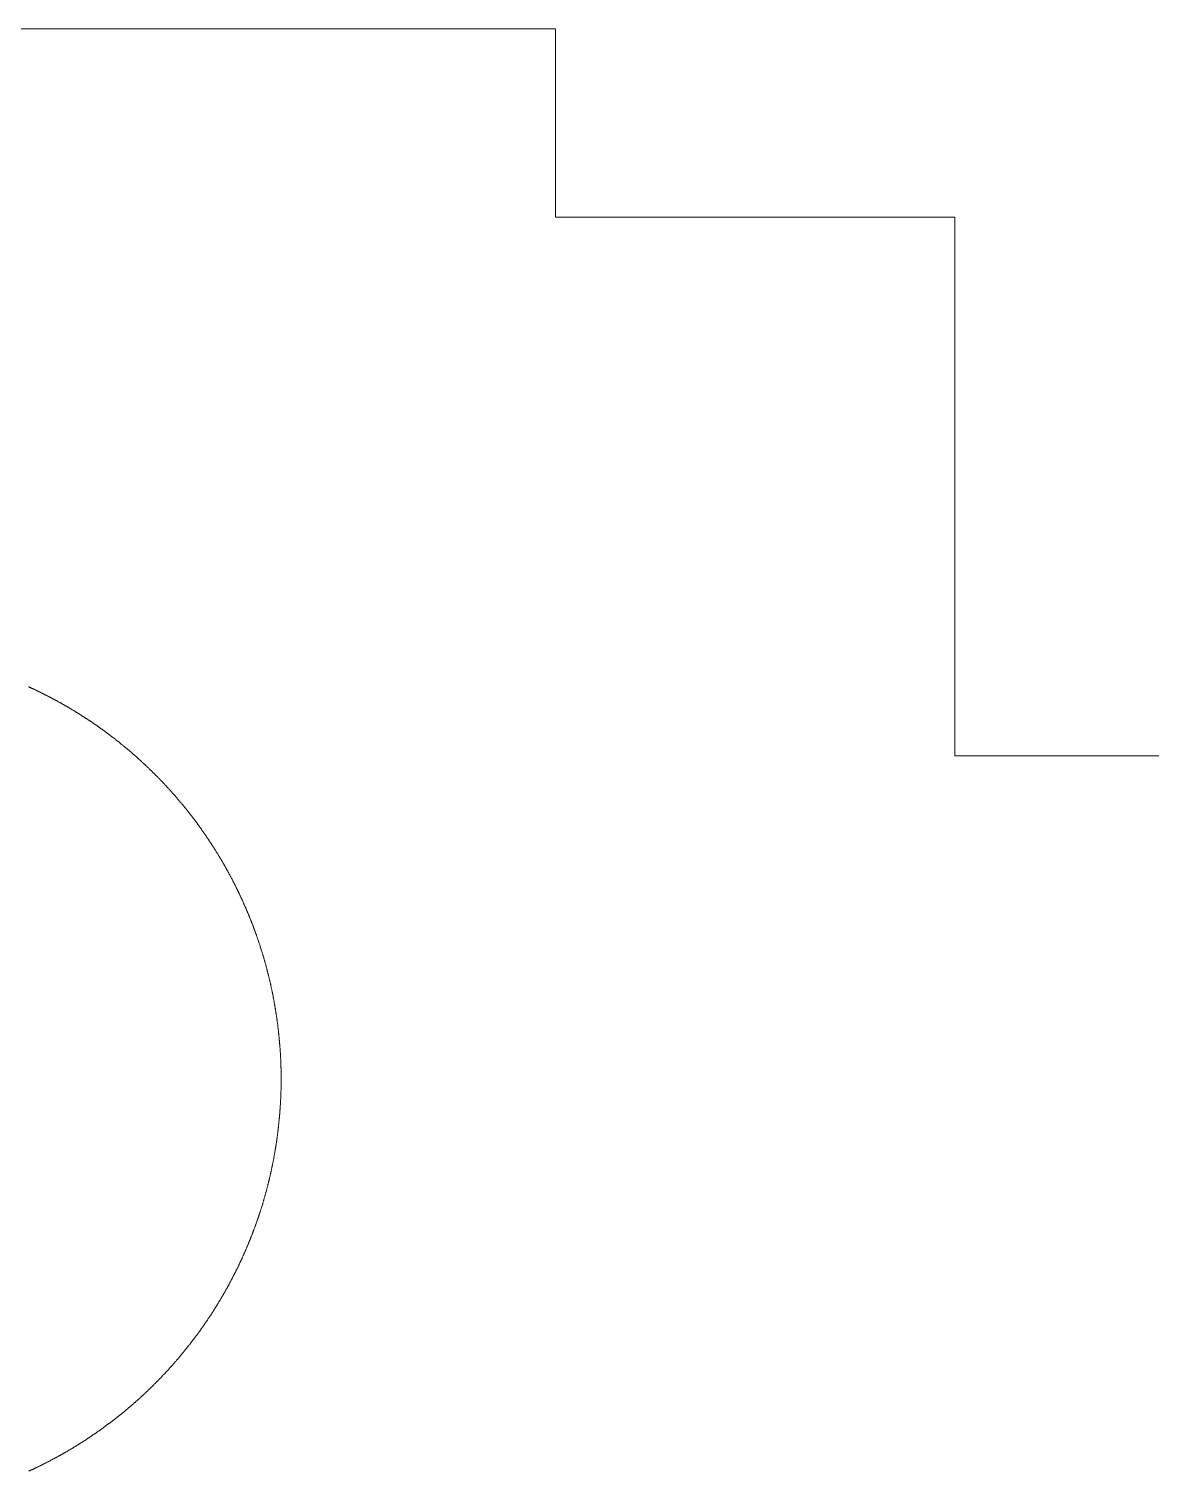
# Model space of a CAD drawing. Header units: millimetres. Extents: x -1000 to 1437, y -200 to 1019.
# Drawn here: x 798.7 to 902.9, y 670.1 to 804 of the extents above; entities that cross this region are included whole.
import ezdxf

# ---------------------------------------------------------------- set-up
doc = ezdxf.new("R2010")
doc.units = ezdxf.units.MM
doc.layers.get('0').update_dxf_attribs({"linetype": 'CONTINUOUS', "lineweight": 5, "true_color": 0xffffff})

# ---------------------------------------------------------------- blocks, each defined once
blk = doc.blocks.new('PAD004_CS')
at = {"color": 0}
for p, q in [((-682.5, -9.8), (-682.5, 9.8)), ((-732.5, -9.8), (-732.5, -46.88)), ((-732.5, -9.8), (-682.5, -9.8)), ((-750, -46.88), (-750, -116.88)), ((-732.5, -46.88), (-750, -46.88))]:
    blk.add_line(p, q, dxfattribs=at)
blk.add_lwpolyline([(-688.92, -95.81), (-688.9, -95.76), (-688.88, -95.72), (-688.86, -95.67), (-688.84, -95.63), (-688.81, -95.58), (-688.79, -95.54), (-688.77, -95.49), (-688.75, -95.45), (-688.73, -95.4), (-688.71, -95.35), (-688.69, -95.31), (-688.67, -95.26), (-688.65, -95.22), (-688.62, -95.17), (-688.6, -95.13), (-688.58, -95.08), (-688.56, -95.04), (-688.54, -94.99), (-688.52, -94.95), (-688.49, -94.9), (-688.47, -94.86), (-688.45, -94.81), (-688.43, -94.77), (-688.41, -94.72), (-688.38, -94.68), (-688.36, -94.63), (-688.34, -94.59), (-688.32, -94.54), (-688.3, -94.5), (-688.27, -94.45), (-688.25, -94.41), (-688.23, -94.37), (-688.21, -94.32), (-688.18, -94.28), (-688.16, -94.23), (-688.14, -94.19), (-688.12, -94.14), (-688.09, -94.1), (-688.07, -94.05), (-688.05, -94.01), (-688.02, -93.96), (-688, -93.92), (-687.98, -93.88), (-687.95, -93.83), (-687.93, -93.79), (-687.91, -93.74), (-687.88, -93.7), (-687.86, -93.65), (-687.84, -93.61), (-687.81, -93.57), (-687.79, -93.52), (-687.77, -93.48), (-687.74, -93.43), (-687.72, -93.39), (-687.7, -93.35), (-687.67, -93.3), (-687.65, -93.26), (-687.63, -93.21), (-687.6, -93.17), (-687.58, -93.13), (-687.55, -93.08), (-687.53, -93.04), (-687.5, -92.99), (-687.48, -92.95), (-687.46, -92.91), (-687.43, -92.86), (-687.41, -92.82), (-687.38, -92.78), (-687.36, -92.73), (-687.33, -92.69), (-687.31, -92.65), (-687.28, -92.6), (-687.26, -92.56), (-687.24, -92.52), (-687.21, -92.47), (-687.19, -92.43), (-687.16, -92.39), (-687.14, -92.34), (-687.11, -92.3), (-687.09, -92.26), (-687.06, -92.21), (-687.04, -92.17), (-687.01, -92.13), (-686.98, -92.08), (-686.96, -92.04), (-686.93, -92), (-686.91, -91.95), (-686.88, -91.91), (-686.86, -91.87), (-686.83, -91.82), (-686.81, -91.78), (-686.78, -91.74), (-686.75, -91.7), (-686.73, -91.65), (-686.7, -91.61), (-686.68, -91.57), (-686.65, -91.52), (-686.62, -91.48), (-686.6, -91.44), (-686.57, -91.4), (-686.55, -91.35), (-686.52, -91.31), (-686.49, -91.27), (-686.47, -91.23), (-686.44, -91.18), (-686.41, -91.14), (-686.39, -91.1), (-686.36, -91.06), (-686.33, -91.01), (-686.31, -90.97), (-686.28, -90.93), (-686.25, -90.89), (-686.23, -90.85), (-686.2, -90.8), (-686.17, -90.76), (-686.15, -90.72), (-686.12, -90.68), (-686.09, -90.64), (-686.07, -90.59), (-686.04, -90.55), (-686.01, -90.51), (-685.98, -90.47), (-685.96, -90.43), (-685.93, -90.38), (-685.9, -90.34), (-685.87, -90.3), (-685.85, -90.26), (-685.82, -90.22), (-685.79, -90.18), (-685.76, -90.13), (-685.74, -90.09), (-685.71, -90.05), (-685.68, -90.01), (-685.65, -89.97), (-685.62, -89.93), (-685.6, -89.89), (-685.57, -89.84), (-685.54, -89.8), (-685.51, -89.76), (-685.48, -89.72), (-685.45, -89.68), (-685.43, -89.64), (-685.4, -89.6), (-685.37, -89.56), (-685.34, -89.51), (-685.31, -89.47), (-685.28, -89.43), (-685.25, -89.39), (-685.23, -89.35), (-685.2, -89.31), (-685.17, -89.27), (-685.14, -89.23), (-685.11, -89.19), (-685.08, -89.15), (-685.05, -89.11), (-685.02, -89.07), (-684.99, -89.02), (-684.97, -88.98), (-684.94, -88.94), (-684.91, -88.9), (-684.88, -88.86), (-684.85, -88.82), (-684.82, -88.78), (-684.79, -88.74), (-684.76, -88.7), (-684.73, -88.66), (-684.7, -88.62), (-684.67, -88.58), (-684.64, -88.54), (-684.61, -88.5), (-684.58, -88.46), (-684.55, -88.42), (-684.52, -88.38), (-684.49, -88.34), (-684.46, -88.3), (-684.43, -88.26), (-684.4, -88.22), (-684.37, -88.18), (-684.34, -88.14), (-684.31, -88.1), (-684.28, -88.06), (-684.25, -88.02), (-684.22, -87.98), (-684.19, -87.94), (-684.16, -87.9), (-684.13, -87.86), (-684.1, -87.82), (-684.07, -87.78), (-684.04, -87.74), (-684, -87.7), (-683.97, -87.66), (-683.94, -87.63), (-683.91, -87.59), (-683.88, -87.55), (-683.85, -87.51), (-683.82, -87.47), (-683.79, -87.43), (-683.76, -87.39), (-683.73, -87.35), (-683.69, -87.31), (-683.66, -87.27), (-683.63, -87.23), (-683.6, -87.2), (-683.57, -87.16), (-683.54, -87.12), (-683.51, -87.08), (-683.47, -87.04), (-683.44, -87), (-683.41, -86.96), (-683.38, -86.92), (-683.35, -86.89), (-683.32, -86.85), (-683.28, -86.81), (-683.25, -86.77), (-683.22, -86.73), (-683.19, -86.69), (-683.16, -86.66), (-683.12, -86.62), (-683.09, -86.58), (-683.06, -86.54), (-683.03, -86.5), (-682.99, -86.46), (-682.96, -86.43), (-682.93, -86.39), (-682.9, -86.35), (-682.86, -86.31), (-682.83, -86.27), (-682.8, -86.24), (-682.77, -86.2), (-682.73, -86.16), (-682.7, -86.12), (-682.67, -86.09), (-682.64, -86.05), (-682.6, -86.01), (-682.57, -85.97), (-682.54, -85.93), (-682.5, -85.9), (-682.47, -85.86), (-682.44, -85.82), (-682.4, -85.78), (-682.37, -85.75), (-682.34, -85.71), (-682.3, -85.67), (-682.27, -85.64), (-682.24, -85.6), (-682.2, -85.56), (-682.17, -85.52), (-682.14, -85.49), (-682.1, -85.45), (-682.07, -85.41), (-682.04, -85.38), (-682, -85.34), (-681.97, -85.3), (-681.93, -85.27), (-681.9, -85.23), (-681.87, -85.19), (-681.83, -85.16), (-681.8, -85.12), (-681.76, -85.08), (-681.73, -85.05), (-681.7, -85.01), (-681.66, -84.97), (-681.63, -84.94), (-681.59, -84.9), (-681.56, -84.86), (-681.52, -84.83), (-681.49, -84.79), (-681.46, -84.75), (-681.42, -84.72), (-681.39, -84.68), (-681.35, -84.65), (-681.32, -84.61), (-681.28, -84.57), (-681.25, -84.54), (-681.21, -84.5), (-681.18, -84.47), (-681.14, -84.43), (-681.11, -84.39), (-681.07, -84.36), (-681.04, -84.32), (-681, -84.29), (-680.97, -84.25), (-680.93, -84.22), (-680.9, -84.18), (-680.86, -84.15), (-680.83, -84.11), (-680.79, -84.07), (-680.76, -84.04), (-680.72, -84), (-680.69, -83.97), (-680.65, -83.93), (-680.62, -83.9), (-680.58, -83.86), (-680.54, -83.83), (-680.51, -83.79), (-680.47, -83.76), (-680.44, -83.72), (-680.4, -83.69), (-680.37, -83.65), (-680.33, -83.62), (-680.29, -83.58), (-680.26, -83.55), (-680.22, -83.51), (-680.19, -83.48), (-680.15, -83.45), (-680.11, -83.41), (-680.08, -83.38), (-680.04, -83.34), (-680, -83.31), (-679.97, -83.27), (-679.93, -83.24), (-679.9, -83.2), (-679.86, -83.17), (-679.82, -83.14), (-679.79, -83.1), (-679.75, -83.07), (-679.71, -83.03), (-679.68, -83), (-679.64, -82.97), (-679.6, -82.93), (-679.57, -82.9), (-679.53, -82.86), (-679.49, -82.83), (-679.45, -82.8), (-679.42, -82.76), (-679.38, -82.73), (-679.34, -82.7), (-679.31, -82.66), (-679.27, -82.63), (-679.23, -82.6), (-679.2, -82.56), (-679.16, -82.53), (-679.12, -82.5), (-679.08, -82.46), (-679.05, -82.43), (-679.01, -82.4), (-678.97, -82.36), (-678.93, -82.33), (-678.9, -82.3), (-678.86, -82.26), (-678.82, -82.23), (-678.78, -82.2), (-678.75, -82.17), (-678.71, -82.13), (-678.67, -82.1), (-678.63, -82.07), (-678.59, -82.03), (-678.56, -82), (-678.52, -81.97), (-678.48, -81.94), (-678.44, -81.9), (-678.4, -81.87), (-678.37, -81.84), (-678.33, -81.81), (-678.29, -81.77), (-678.25, -81.74), (-678.21, -81.71), (-678.17, -81.68), (-678.14, -81.65), (-678.1, -81.61), (-678.06, -81.58), (-678.02, -81.55), (-677.98, -81.52), (-677.94, -81.49), (-677.91, -81.45), (-677.87, -81.42), (-677.83, -81.39), (-677.79, -81.36), (-677.75, -81.33), (-677.71, -81.3), (-677.67, -81.27), (-677.63, -81.23), (-677.6, -81.2), (-677.56, -81.17), (-677.52, -81.14), (-677.48, -81.11), (-677.44, -81.08), (-677.4, -81.05), (-677.36, -81.01), (-677.32, -80.98), (-677.28, -80.95), (-677.24, -80.92), (-677.2, -80.89), (-677.16, -80.86), (-677.13, -80.83), (-677.09, -80.8), (-677.05, -80.77), (-677.01, -80.74), (-676.97, -80.71), (-676.93, -80.68), (-676.89, -80.65), (-676.85, -80.62), (-676.81, -80.58), (-676.77, -80.55), (-676.73, -80.52), (-676.69, -80.49), (-676.65, -80.46), (-676.61, -80.43), (-676.57, -80.4), (-676.53, -80.37), (-676.49, -80.34), (-676.45, -80.31), (-676.41, -80.28), (-676.37, -80.25), (-676.33, -80.22), (-676.29, -80.19), (-676.25, -80.16), (-676.21, -80.13), (-676.17, -80.1), (-676.13, -80.08), (-676.09, -80.05), (-676.05, -80.02), (-676.01, -79.99), (-675.97, -79.96), (-675.93, -79.93), (-675.89, -79.9), (-675.84, -79.87), (-675.8, -79.84), (-675.76, -79.81), (-675.72, -79.78), (-675.68, -79.75), (-675.64, -79.72), (-675.6, -79.7), (-675.56, -79.67), (-675.52, -79.64), (-675.48, -79.61), (-675.44, -79.58), (-675.4, -79.55), (-675.36, -79.52), (-675.31, -79.49), (-675.27, -79.47), (-675.23, -79.44), (-675.19, -79.41), (-675.15, -79.38), (-675.11, -79.35), (-675.07, -79.32), (-675.03, -79.3), (-674.98, -79.27), (-674.94, -79.24), (-674.9, -79.21), (-674.86, -79.18), (-674.82, -79.16), (-674.78, -79.13), (-674.74, -79.1), (-674.69, -79.07), (-674.65, -79.05), (-674.61, -79.02), (-674.57, -78.99), (-674.53, -78.96), (-674.49, -78.93), (-674.44, -78.91), (-674.4, -78.88), (-674.36, -78.85), (-674.32, -78.83), (-674.28, -78.8), (-674.23, -78.77), (-674.19, -78.74), (-674.15, -78.72), (-674.11, -78.69), (-674.07, -78.66), (-674.02, -78.64), (-673.98, -78.61), (-673.94, -78.58), (-673.9, -78.56), (-673.86, -78.53), (-673.81, -78.5), (-673.77, -78.48), (-673.73, -78.45), (-673.69, -78.42), (-673.64, -78.4), (-673.6, -78.37), (-673.56, -78.34), (-673.52, -78.32), (-673.47, -78.29), (-673.43, -78.26), (-673.39, -78.24), (-673.35, -78.21), (-673.3, -78.19), (-673.26, -78.16), (-673.22, -78.13), (-673.17, -78.11), (-673.13, -78.08), (-673.09, -78.06), (-673.05, -78.03), (-673, -78.01), (-672.96, -77.98), (-672.92, -77.95), (-672.87, -77.93), (-672.83, -77.9), (-672.79, -77.88), (-672.74, -77.85), (-672.7, -77.83), (-672.66, -77.8), (-672.62, -77.78), (-672.57, -77.75), (-672.53, -77.73), (-672.49, -77.7), (-672.44, -77.68), (-672.4, -77.65), (-672.36, -77.63), (-672.31, -77.6), (-672.27, -77.58), (-672.23, -77.55), (-672.18, -77.53), (-672.14, -77.5), (-672.09, -77.48), (-672.05, -77.45), (-672.01, -77.43), (-671.96, -77.41), (-671.92, -77.38), (-671.88, -77.36), (-671.83, -77.33), (-671.79, -77.31), (-671.74, -77.28), (-671.7, -77.26), (-671.66, -77.24), (-671.61, -77.21), (-671.57, -77.19), (-671.53, -77.17), (-671.48, -77.14), (-671.44, -77.12), (-671.39, -77.09), (-671.35, -77.07), (-671.31, -77.05), (-671.26, -77.02), (-671.22, -77), (-671.17, -76.98), (-671.13, -76.95), (-671.08, -76.93), (-671.04, -76.91), (-671, -76.88), (-670.95, -76.86), (-670.91, -76.84), (-670.86, -76.81), (-670.82, -76.79), (-670.77, -76.77), (-670.73, -76.75), (-670.68, -76.72), (-670.64, -76.7), (-670.6, -76.68), (-670.55, -76.66), (-670.51, -76.63), (-670.46, -76.61), (-670.42, -76.59), (-670.37, -76.57), (-670.33, -76.54), (-670.28, -76.52), (-670.24, -76.5), (-670.19, -76.48), (-670.15, -76.45), (-670.1, -76.43), (-670.06, -76.41), (-670.01, -76.39), (-669.97, -76.37), (-669.92, -76.34), (-669.88, -76.32), (-669.83, -76.3), (-669.79, -76.28), (-669.74, -76.26), (-669.7, -76.24), (-669.65, -76.22), (-669.61, -76.19), (-669.56, -76.17), (-669.52, -76.15), (-669.47, -76.13), (-669.43, -76.11), (-669.38, -76.09), (-669.34, -76.07), (-669.29, -76.05), (-669.25, -76.02), (-669.2, -76), (-669.15, -75.98), (-669.11, -75.96), (-669.06, -75.94), (-669.02, -75.92), (-668.97, -75.9), (-668.93, -75.88), (-668.88, -75.86), (-668.84, -75.84), (-668.79, -75.82), (-668.74, -75.8), (-668.7, -75.78), (-668.65, -75.76), (-668.61, -75.74), (-668.56, -75.72), (-668.52, -75.7), (-668.47, -75.68), (-668.42, -75.66), (-668.38, -75.64), (-668.33, -75.62), (-668.29, -75.6), (-668.24, -75.58), (-668.19, -75.56), (-668.15, -75.54), (-668.1, -75.52), (-668.06, -75.5), (-668.01, -75.48), (-667.96, -75.46), (-667.92, -75.44), (-667.87, -75.42), (-667.83, -75.4), (-667.78, -75.38), (-667.73, -75.36), (-667.69, -75.35), (-667.64, -75.33), (-667.59, -75.31), (-667.55, -75.29), (-667.5, -75.27), (-667.46, -75.25), (-667.41, -75.23), (-667.36, -75.21), (-667.32, -75.2), (-667.27, -75.18), (-667.22, -75.16), (-667.18, -75.14), (-667.13, -75.12), (-667.08, -75.1), (-667.04, -75.09), (-666.99, -75.07), (-666.94, -75.05), (-666.9, -75.03), (-666.85, -75.01), (-666.8, -75), (-666.76, -74.98), (-666.71, -74.96), (-666.66, -74.94), (-666.62, -74.92), (-666.57, -74.91), (-666.52, -74.89), (-666.48, -74.87), (-666.43, -74.85), (-666.38, -74.84), (-666.34, -74.82), (-666.29, -74.8), (-666.24, -74.79), (-666.19, -74.77), (-666.15, -74.75), (-666.1, -74.73), (-666.05, -74.72), (-666.01, -74.7), (-665.96, -74.68), (-665.91, -74.67), (-665.87, -74.65), (-665.82, -74.63), (-665.77, -74.62), (-665.72, -74.6), (-665.68, -74.58), (-665.63, -74.57), (-665.58, -74.55), (-665.53, -74.53), (-665.49, -74.52), (-665.44, -74.5), (-665.39, -74.49), (-665.35, -74.47), (-665.3, -74.45), (-665.25, -74.44), (-665.2, -74.42), (-665.16, -74.41), (-665.11, -74.39), (-665.06, -74.37), (-665.01, -74.36), (-664.97, -74.34), (-664.92, -74.33), (-664.87, -74.31), (-664.82, -74.3), (-664.78, -74.28), (-664.73, -74.27), (-664.68, -74.25), (-664.63, -74.24), (-664.59, -74.22), (-664.54, -74.21), (-664.49, -74.19), (-664.44, -74.18), (-664.39, -74.16), (-664.35, -74.15), (-664.3, -74.13), (-664.25, -74.12), (-664.2, -74.1), (-664.16, -74.09), (-664.11, -74.07), (-664.06, -74.06), (-664.01, -74.04), (-663.96, -74.03), (-663.92, -74.01), (-663.87, -74), (-663.82, -73.99), (-663.77, -73.97), (-663.72, -73.96), (-663.68, -73.94), (-663.63, -73.93), (-663.58, -73.92), (-663.53, -73.9), (-663.48, -73.89), (-663.44, -73.87), (-663.39, -73.86), (-663.34, -73.85), (-663.29, -73.83), (-663.24, -73.82), (-663.2, -73.81), (-663.15, -73.79), (-663.1, -73.78), (-663.05, -73.77), (-663, -73.75), (-662.95, -73.74), (-662.91, -73.73), (-662.86, -73.72), (-662.81, -73.7), (-662.76, -73.69), (-662.71, -73.68), (-662.66, -73.66), (-662.62, -73.65), (-662.57, -73.64), (-662.52, -73.63), (-662.47, -73.61), (-662.42, -73.6), (-662.37, -73.59), (-662.33, -73.58), (-662.28, -73.56), (-662.23, -73.55), (-662.18, -73.54), (-662.13, -73.53), (-662.08, -73.52), (-662.03, -73.5), (-661.99, -73.49), (-661.94, -73.48), (-661.89, -73.47), (-661.84, -73.46), (-661.79, -73.45), (-661.74, -73.43), (-661.69, -73.42), (-661.65, -73.41), (-661.6, -73.4), (-661.55, -73.39), (-661.5, -73.38), (-661.45, -73.37), (-661.4, -73.35), (-661.35, -73.34), (-661.3, -73.33), (-661.26, -73.32), (-661.21, -73.31), (-661.16, -73.3), (-661.11, -73.29), (-661.06, -73.28), (-661.01, -73.27), (-660.96, -73.26), (-660.91, -73.25), (-660.87, -73.24), (-660.82, -73.22), (-660.77, -73.21), (-660.72, -73.2), (-660.67, -73.19), (-660.62, -73.18), (-660.57, -73.17), (-660.52, -73.16), (-660.47, -73.15), (-660.42, -73.14), (-660.38, -73.13), (-660.33, -73.12), (-660.28, -73.11), (-660.23, -73.1), (-660.18, -73.09), (-660.13, -73.09), (-660.08, -73.08), (-660.03, -73.07), (-659.98, -73.06), (-659.93, -73.05), (-659.88, -73.04), (-659.84, -73.03), (-659.79, -73.02), (-659.74, -73.01), (-659.69, -73), (-659.64, -72.99), (-659.59, -72.98), (-659.54, -72.98), (-659.49, -72.97), (-659.44, -72.96), (-659.39, -72.95), (-659.34, -72.94), (-659.29, -72.93), (-659.25, -72.92), (-659.2, -72.92), (-659.15, -72.91), (-659.1, -72.9), (-659.05, -72.89), (-659, -72.88), (-658.95, -72.87), (-658.9, -72.87), (-658.85, -72.86), (-658.8, -72.85), (-658.75, -72.84), (-658.7, -72.83), (-658.65, -72.83), (-658.6, -72.82), (-658.55, -72.81), (-658.5, -72.8), (-658.46, -72.8), (-658.41, -72.79), (-658.36, -72.78), (-658.31, -72.77), (-658.26, -72.77), (-658.21, -72.76), (-658.16, -72.75), (-658.11, -72.75), (-658.06, -72.74), (-658.01, -72.73), (-657.96, -72.73), (-657.91, -72.72), (-657.86, -72.71), (-657.81, -72.71), (-657.76, -72.7), (-657.71, -72.69), (-657.66, -72.69), (-657.61, -72.68), (-657.56, -72.67), (-657.51, -72.67), (-657.46, -72.66), (-657.41, -72.65), (-657.37, -72.65), (-657.32, -72.64), (-657.27, -72.64), (-657.22, -72.63), (-657.17, -72.62), (-657.12, -72.62), (-657.07, -72.61), (-657.02, -72.61), (-656.97, -72.6), (-656.92, -72.6), (-656.87, -72.59), (-656.82, -72.58), (-656.77, -72.58), (-656.72, -72.57), (-656.67, -72.57), (-656.62, -72.56), (-656.57, -72.56), (-656.52, -72.55), (-656.47, -72.55), (-656.42, -72.54), (-656.37, -72.54), (-656.32, -72.53), (-656.27, -72.53), (-656.22, -72.52), (-656.17, -72.52), (-656.12, -72.52), (-656.07, -72.51), (-656.02, -72.51), (-655.97, -72.5), (-655.92, -72.5), (-655.87, -72.49), (-655.82, -72.49), (-655.77, -72.49), (-655.72, -72.48), (-655.67, -72.48), (-655.62, -72.47), (-655.57, -72.47), (-655.52, -72.47), (-655.47, -72.46), (-655.42, -72.46), (-655.37, -72.45), (-655.33, -72.45), (-655.28, -72.45), (-655.23, -72.44), (-655.18, -72.44), (-655.13, -72.44), (-655.08, -72.43), (-655.03, -72.43), (-654.98, -72.43), (-654.93, -72.42), (-654.88, -72.42), (-654.83, -72.42), (-654.78, -72.42), (-654.73, -72.41), (-654.68, -72.41), (-654.63, -72.41), (-654.58, -72.4), (-654.53, -72.4), (-654.48, -72.4), (-654.43, -72.4), (-654.38, -72.39), (-654.33, -72.39), (-654.28, -72.39), (-654.23, -72.39), (-654.18, -72.39), (-654.13, -72.38), (-654.08, -72.38), (-654.03, -72.38), (-653.98, -72.38), (-653.93, -72.38), (-653.88, -72.37), (-653.83, -72.37), (-653.78, -72.37), (-653.73, -72.37), (-653.68, -72.37), (-653.63, -72.37), (-653.58, -72.37), (-653.53, -72.36), (-653.48, -72.36), (-653.43, -72.36), (-653.38, -72.36), (-653.33, -72.36), (-653.28, -72.36), (-653.23, -72.36), (-653.18, -72.36), (-653.13, -72.36), (-653.08, -72.35), (-653.03, -72.35), (-652.98, -72.35), (-652.93, -72.35), (-652.88, -72.35), (-652.83, -72.35), (-652.78, -72.35), (-652.73, -72.35), (-652.68, -72.35), (-652.63, -72.35), (-652.58, -72.35), (-652.53, -72.35), (-652.5, -72.35), (-652.45, -72.35), (-652.4, -72.35), (-652.35, -72.35), (-652.3, -72.35), (-652.25, -72.35), (-652.2, -72.35), (-652.15, -72.35), (-652.1, -72.35), (-652.05, -72.35), (-652, -72.35), (-651.95, -72.35), (-651.9, -72.36), (-651.85, -72.36), (-651.8, -72.36), (-651.75, -72.36), (-651.7, -72.36), (-651.65, -72.36), (-651.6, -72.36), (-651.55, -72.36), (-651.5, -72.36), (-651.45, -72.36), (-651.4, -72.37), (-651.35, -72.37), (-651.3, -72.37), (-651.25, -72.37), (-651.2, -72.37), (-651.15, -72.37), (-651.1, -72.38), (-651.05, -72.38), (-651, -72.38), (-650.95, -72.38), (-650.9, -72.38), (-650.85, -72.38), (-650.8, -72.39), (-650.75, -72.39), (-650.7, -72.39), (-650.65, -72.39), (-650.6, -72.4), (-650.55, -72.4), (-650.5, -72.4), (-650.45, -72.4), (-650.4, -72.41), (-650.35, -72.41), (-650.3, -72.41), (-650.25, -72.41), (-650.2, -72.42), (-650.15, -72.42), (-650.1, -72.42), (-650.05, -72.43), (-650, -72.43), (-649.95, -72.43), (-649.9, -72.44), (-649.85, -72.44), (-649.8, -72.44), (-649.75, -72.45), (-649.7, -72.45), (-649.65, -72.45), (-649.6, -72.46), (-649.55, -72.46), (-649.5, -72.46), (-649.45, -72.47), (-649.4, -72.47), (-649.35, -72.47), (-649.3, -72.48), (-649.25, -72.48), (-649.2, -72.49), (-649.15, -72.49), (-649.1, -72.5), (-649.05, -72.5), (-649, -72.5), (-648.95, -72.51), (-648.9, -72.51), (-648.86, -72.52), (-648.81, -72.52), (-648.76, -72.53), (-648.71, -72.53), (-648.66, -72.54), (-648.61, -72.54), (-648.56, -72.55), (-648.51, -72.55), (-648.46, -72.56), (-648.41, -72.56), (-648.36, -72.57), (-648.31, -72.57), (-648.26, -72.58), (-648.21, -72.58), (-648.16, -72.59), (-648.11, -72.59), (-648.06, -72.6), (-648.01, -72.6), (-647.96, -72.61), (-647.91, -72.62), (-647.86, -72.62), (-647.81, -72.63), (-647.76, -72.63), (-647.71, -72.64), (-647.66, -72.64), (-647.61, -72.65), (-647.56, -72.66), (-647.51, -72.66), (-647.46, -72.67), (-647.41, -72.68), (-647.36, -72.68), (-647.31, -72.69), (-647.27, -72.69), (-647.22, -72.7), (-647.17, -72.71), (-647.12, -72.71), (-647.07, -72.72), (-647.02, -72.73), (-646.97, -72.74), (-646.92, -72.74), (-646.87, -72.75), (-646.82, -72.76), (-646.77, -72.76), (-646.72, -72.77), (-646.67, -72.78), (-646.62, -72.79), (-646.57, -72.79), (-646.52, -72.8), (-646.47, -72.81), (-646.42, -72.82), (-646.37, -72.82), (-646.32, -72.83), (-646.28, -72.84), (-646.23, -72.85), (-646.18, -72.85), (-646.13, -72.86), (-646.08, -72.87), (-646.03, -72.88), (-645.98, -72.89), (-645.93, -72.89), (-645.88, -72.9), (-645.83, -72.91), (-645.78, -72.92), (-645.73, -72.93), (-645.68, -72.94), (-645.63, -72.94), (-645.58, -72.95), (-645.54, -72.96), (-645.49, -72.97), (-645.44, -72.98), (-645.39, -72.99), (-645.34, -73), (-645.29, -73.01), (-645.24, -73.02), (-645.19, -73.02), (-645.14, -73.03), (-645.09, -73.04), (-645.04, -73.05), (-644.99, -73.06), (-644.95, -73.07), (-644.9, -73.08), (-644.85, -73.09), (-644.8, -73.1), (-644.75, -73.11), (-644.7, -73.12), (-644.65, -73.13), (-644.6, -73.14), (-644.55, -73.15), (-644.5, -73.16), (-644.46, -73.17), (-644.41, -73.18), (-644.36, -73.19), (-644.31, -73.2), (-644.26, -73.21), (-644.21, -73.22), (-644.16, -73.23), (-644.11, -73.24), (-644.06, -73.25), (-644.01, -73.26), (-643.97, -73.27), (-643.92, -73.28), (-643.87, -73.29), (-643.82, -73.3), (-643.77, -73.31), (-643.72, -73.33), (-643.67, -73.34), (-643.62, -73.35), (-643.58, -73.36), (-643.53, -73.37), (-643.48, -73.38), (-643.43, -73.39), (-643.38, -73.4), (-643.33, -73.42), (-643.28, -73.43), (-643.23, -73.44), (-643.19, -73.45), (-643.14, -73.46), (-643.09, -73.47), (-643.04, -73.49), (-642.99, -73.5), (-642.94, -73.51), (-642.89, -73.52), (-642.85, -73.53), (-642.8, -73.55), (-642.75, -73.56), (-642.7, -73.57), (-642.65, -73.58), (-642.6, -73.59), (-642.56, -73.61), (-642.51, -73.62), (-642.46, -73.63), (-642.41, -73.64), (-642.36, -73.66), (-642.31, -73.67), (-642.27, -73.68), (-642.22, -73.7), (-642.17, -73.71), (-642.12, -73.72), (-642.07, -73.73), (-642.02, -73.75), (-641.98, -73.76), (-641.93, -73.77), (-641.88, -73.79), (-641.83, -73.8), (-641.78, -73.81), (-641.73, -73.83), (-641.69, -73.84), (-641.64, -73.85), (-641.59, -73.87), (-641.54, -73.88), (-641.49, -73.89), (-641.45, -73.91), (-641.4, -73.92), (-641.35, -73.94), (-641.3, -73.95), (-641.25, -73.96), (-641.21, -73.98), (-641.16, -73.99), (-641.11, -74.01), (-641.06, -74.02), (-641.01, -74.04), (-640.97, -74.05), (-640.92, -74.06), (-640.87, -74.08), (-640.82, -74.09), (-640.77, -74.11), (-640.73, -74.12), (-640.68, -74.14), (-640.63, -74.15), (-640.58, -74.17), (-640.54, -74.18), (-640.49, -74.2), (-640.44, -74.21), (-640.39, -74.23), (-640.35, -74.24), (-640.3, -74.26), (-640.25, -74.27), (-640.2, -74.29), (-640.15, -74.3), (-640.11, -74.32), (-640.06, -74.33), (-640.01, -74.35), (-639.96, -74.37), (-639.92, -74.38), (-639.87, -74.4), (-639.82, -74.41), (-639.78, -74.43), (-639.73, -74.44), (-639.68, -74.46), (-639.63, -74.48), (-639.59, -74.49), (-639.54, -74.51), (-639.49, -74.53), (-639.44, -74.54), (-639.4, -74.56), (-639.35, -74.57), (-639.3, -74.59), (-639.25, -74.61), (-639.21, -74.62), (-639.16, -74.64), (-639.11, -74.66), (-639.07, -74.67), (-639.02, -74.69), (-638.97, -74.71), (-638.93, -74.72), (-638.88, -74.74), (-638.83, -74.76), (-638.78, -74.78), (-638.74, -74.79), (-638.69, -74.81), (-638.64, -74.83), (-638.6, -74.84), (-638.55, -74.86), (-638.5, -74.88), (-638.46, -74.9), (-638.41, -74.91), (-638.36, -74.93), (-638.32, -74.95), (-638.27, -74.97), (-638.22, -74.99), (-638.18, -75), (-638.13, -75.02), (-638.08, -75.04), (-638.04, -75.06), (-637.99, -75.08), (-637.94, -75.09), (-637.9, -75.11), (-637.85, -75.13), (-637.8, -75.15), (-637.76, -75.17), (-637.71, -75.19), (-637.66, -75.2), (-637.62, -75.22), (-637.57, -75.24), (-637.52, -75.26), (-637.48, -75.28), (-637.43, -75.3), (-637.39, -75.32), (-637.34, -75.34), (-637.29, -75.35), (-637.25, -75.37), (-637.2, -75.39), (-637.15, -75.41), (-637.11, -75.43), (-637.06, -75.45), (-637.02, -75.47), (-636.97, -75.49), (-636.92, -75.51), (-636.88, -75.53), (-636.83, -75.55), (-636.79, -75.57), (-636.74, -75.59), (-636.69, -75.61), (-636.65, -75.63), (-636.6, -75.65), (-636.56, -75.67), (-636.51, -75.69), (-636.46, -75.71), (-636.42, -75.73), (-636.37, -75.75), (-636.33, -75.77), (-636.28, -75.79), (-636.24, -75.81), (-636.19, -75.83), (-636.14, -75.85), (-636.1, -75.87), (-636.05, -75.89), (-636.01, -75.91), (-635.96, -75.93), (-635.92, -75.95), (-635.87, -75.97), (-635.83, -75.99), (-635.78, -76.01), (-635.73, -76.03), (-635.69, -76.05), (-635.64, -76.08), (-635.6, -76.1), (-635.55, -76.12), (-635.51, -76.14), (-635.46, -76.16), (-635.42, -76.18), (-635.37, -76.2), (-635.33, -76.22), (-635.28, -76.25), (-635.24, -76.27), (-635.19, -76.29), (-635.15, -76.31), (-635.1, -76.33), (-635.06, -76.35), (-635.01, -76.38), (-634.97, -76.4), (-634.92, -76.42), (-634.88, -76.44), (-634.83, -76.46), (-634.79, -76.49), (-634.74, -76.51), (-634.7, -76.53), (-634.65, -76.55), (-634.61, -76.58), (-634.56, -76.6), (-634.52, -76.62), (-634.47, -76.64), (-634.43, -76.67), (-634.38, -76.69), (-634.34, -76.71), (-634.3, -76.73), (-634.25, -76.76), (-634.21, -76.78), (-634.16, -76.8), (-634.12, -76.82), (-634.07, -76.85), (-634.03, -76.87), (-633.98, -76.89), (-633.94, -76.92), (-633.9, -76.94), (-633.85, -76.96), (-633.81, -76.99), (-633.76, -77.01), (-633.72, -77.03), (-633.67, -77.06), (-633.63, -77.08), (-633.59, -77.1), (-633.54, -77.13), (-633.5, -77.15), (-633.45, -77.18), (-633.41, -77.2), (-633.37, -77.22), (-633.32, -77.25), (-633.28, -77.27), (-633.24, -77.3), (-633.19, -77.32), (-633.15, -77.34), (-633.1, -77.37), (-633.06, -77.39), (-633.02, -77.42), (-632.97, -77.44), (-632.93, -77.47), (-632.89, -77.49), (-632.84, -77.51), (-632.8, -77.54), (-632.76, -77.56), (-632.71, -77.59), (-632.67, -77.61), (-632.62, -77.64), (-632.58, -77.66), (-632.54, -77.69), (-632.49, -77.71), (-632.45, -77.74), (-632.41, -77.76), (-632.37, -77.79), (-632.32, -77.81), (-632.28, -77.84), (-632.24, -77.86), (-632.19, -77.89), (-632.15, -77.91), (-632.11, -77.94), (-632.06, -77.97), (-632.02, -77.99), (-631.98, -78.02), (-631.93, -78.04), (-631.89, -78.07), (-631.85, -78.09), (-631.81, -78.12), (-631.76, -78.15), (-631.72, -78.17), (-631.68, -78.2), (-631.64, -78.22), (-631.59, -78.25), (-631.55, -78.28), (-631.51, -78.3), (-631.46, -78.33), (-631.42, -78.35), (-631.38, -78.38), (-631.34, -78.41), (-631.29, -78.43), (-631.25, -78.46), (-631.21, -78.49), (-631.17, -78.51), (-631.13, -78.54), (-631.08, -78.57), (-631.04, -78.59), (-631, -78.62), (-630.96, -78.65), (-630.91, -78.67), (-630.87, -78.7), (-630.83, -78.73), (-630.79, -78.76), (-630.75, -78.78), (-630.7, -78.81), (-630.66, -78.84), (-630.62, -78.86), (-630.58, -78.89), (-630.54, -78.92), (-630.5, -78.95), (-630.45, -78.97), (-630.41, -79), (-630.37, -79.03), (-630.33, -79.06), (-630.29, -79.09), (-630.25, -79.11), (-630.2, -79.14), (-630.16, -79.17), (-630.12, -79.2), (-630.08, -79.22), (-630.04, -79.25), (-630, -79.28), (-629.96, -79.31), (-629.91, -79.34), (-629.87, -79.37), (-629.83, -79.39), (-629.79, -79.42), (-629.75, -79.45), (-629.71, -79.48), (-629.67, -79.51), (-629.63, -79.54), (-629.59, -79.56), (-629.54, -79.59), (-629.5, -79.62), (-629.46, -79.65), (-629.42, -79.68), (-629.38, -79.71), (-629.34, -79.74), (-629.3, -79.77), (-629.26, -79.8), (-629.22, -79.82), (-629.18, -79.85), (-629.14, -79.88), (-629.1, -79.91), (-629.06, -79.94), (-629.02, -79.97), (-628.97, -80), (-628.93, -80.03), (-628.89, -80.06), (-628.85, -80.09), (-628.81, -80.12), (-628.77, -80.15), (-628.73, -80.18), (-628.69, -80.21), (-628.65, -80.24), (-628.61, -80.27), (-628.57, -80.3), (-628.53, -80.33), (-628.49, -80.36), (-628.45, -80.39), (-628.41, -80.42), (-628.37, -80.45), (-628.33, -80.48), (-628.29, -80.51), (-628.25, -80.54), (-628.21, -80.57), (-628.17, -80.6), (-628.13, -80.63), (-628.09, -80.66), (-628.05, -80.69), (-628.01, -80.72), (-627.98, -80.75), (-627.94, -80.78), (-627.9, -80.81), (-627.86, -80.84), (-627.82, -80.87), (-627.78, -80.91), (-627.74, -80.94), (-627.7, -80.97), (-627.66, -81), (-627.62, -81.03), (-627.58, -81.06), (-627.54, -81.09), (-627.5, -81.12), (-627.47, -81.15), (-627.43, -81.19), (-627.39, -81.22), (-627.35, -81.25), (-627.31, -81.28), (-627.27, -81.31), (-627.23, -81.34), (-627.19, -81.37), (-627.15, -81.41), (-627.12, -81.44), (-627.08, -81.47), (-627.04, -81.5), (-627, -81.53), (-626.96, -81.56), (-626.92, -81.6), (-626.88, -81.63), (-626.85, -81.66), (-626.81, -81.69), (-626.77, -81.72), (-626.73, -81.76), (-626.69, -81.79), (-626.65, -81.82), (-626.62, -81.85), (-626.58, -81.89), (-626.54, -81.92), (-626.5, -81.95), (-626.46, -81.98), (-626.43, -82.02), (-626.39, -82.05), (-626.35, -82.08), (-626.31, -82.11), (-626.28, -82.15), (-626.24, -82.18), (-626.2, -82.21), (-626.16, -82.25), (-626.12, -82.28), (-626.09, -82.31), (-626.05, -82.34), (-626.01, -82.38), (-625.97, -82.41), (-625.94, -82.44), (-625.9, -82.48), (-625.86, -82.51), (-625.83, -82.54), (-625.79, -82.58), (-625.75, -82.61), (-625.71, -82.64), (-625.68, -82.68), (-625.64, -82.71), (-625.6, -82.74), (-625.57, -82.78), (-625.53, -82.81), (-625.49, -82.85), (-625.45, -82.88), (-625.42, -82.91), (-625.38, -82.95), (-625.34, -82.98), (-625.31, -83.02), (-625.27, -83.05), (-625.23, -83.08), (-625.2, -83.12), (-625.16, -83.15), (-625.12, -83.19), (-625.09, -83.22), (-625.05, -83.25), (-625.02, -83.29), (-624.98, -83.32), (-624.94, -83.36), (-624.91, -83.39), (-624.87, -83.43), (-624.83, -83.46), (-624.8, -83.5), (-624.76, -83.53), (-624.73, -83.56), (-624.69, -83.6), (-624.65, -83.63), (-624.62, -83.67), (-624.58, -83.7), (-624.55, -83.74), (-624.51, -83.77), (-624.48, -83.81), (-624.44, -83.84), (-624.4, -83.88), (-624.37, -83.91), (-624.33, -83.95), (-624.3, -83.98), (-624.26, -84.02), (-624.23, -84.06), (-624.19, -84.09), (-624.16, -84.13), (-624.12, -84.16), (-624.09, -84.2), (-624.05, -84.23), (-624.02, -84.27), (-623.98, -84.3), (-623.95, -84.34), (-623.91, -84.38), (-623.88, -84.41), (-623.84, -84.45), (-623.81, -84.48), (-623.77, -84.52), (-623.74, -84.55), (-623.7, -84.59), (-623.67, -84.63), (-623.63, -84.66), (-623.6, -84.7), (-623.56, -84.73), (-623.53, -84.77), (-623.49, -84.81), (-623.46, -84.84), (-623.43, -84.88), (-623.39, -84.92), (-623.36, -84.95), (-623.32, -84.99), (-623.29, -85.03), (-623.25, -85.06), (-623.22, -85.1), (-623.19, -85.14), (-623.15, -85.17), (-623.12, -85.21), (-623.08, -85.25), (-623.05, -85.28), (-623.02, -85.32), (-622.98, -85.36), (-622.95, -85.39), (-622.92, -85.43), (-622.88, -85.47), (-622.85, -85.5), (-622.81, -85.54), (-622.78, -85.58), (-622.75, -85.62), (-622.71, -85.65), (-622.68, -85.69), (-622.65, -85.73), (-622.61, -85.76), (-622.58, -85.8), (-622.55, -85.84), (-622.51, -85.88), (-622.48, -85.91), (-622.45, -85.95), (-622.42, -85.99), (-622.38, -86.03), (-622.35, -86.06), (-622.32, -86.1), (-622.28, -86.14), (-622.25, -86.18), (-622.22, -86.22), (-622.19, -86.25), (-622.15, -86.29), (-622.12, -86.33), (-622.09, -86.37), (-622.06, -86.41), (-622.02, -86.44), (-621.99, -86.48), (-621.96, -86.52), (-621.93, -86.56), (-621.89, -86.6), (-621.86, -86.63), (-621.83, -86.67), (-621.8, -86.71), (-621.77, -86.75), (-621.73, -86.79), (-621.7, -86.83), (-621.67, -86.86), (-621.64, -86.9), (-621.61, -86.94), (-621.58, -86.98), (-621.54, -87.02), (-621.51, -87.06), (-621.48, -87.1), (-621.45, -87.14), (-621.42, -87.17), (-621.39, -87.21), (-621.35, -87.25), (-621.32, -87.29), (-621.29, -87.33), (-621.26, -87.37), (-621.23, -87.41), (-621.2, -87.45), (-621.17, -87.49), (-621.14, -87.53), (-621.1, -87.56), (-621.07, -87.6), (-621.04, -87.64), (-621.01, -87.68), (-620.98, -87.72), (-620.95, -87.76), (-620.92, -87.8), (-620.89, -87.84), (-620.86, -87.88), (-620.83, -87.92), (-620.8, -87.96), (-620.77, -88), (-620.74, -88.04), (-620.71, -88.08), (-620.68, -88.12), (-620.65, -88.16), (-620.62, -88.2), (-620.59, -88.24), (-620.56, -88.28), (-620.53, -88.32), (-620.5, -88.36), (-620.47, -88.4), (-620.44, -88.44), (-620.41, -88.48), (-620.38, -88.52), (-620.35, -88.56), (-620.32, -88.6), (-620.29, -88.64), (-620.26, -88.68), (-620.23, -88.72), (-620.2, -88.76), (-620.17, -88.8), (-620.14, -88.84), (-620.11, -88.88), (-620.08, -88.92), (-620.05, -88.96), (-620.02, -89), (-619.99, -89.04), (-619.96, -89.08), (-619.93, -89.12), (-619.91, -89.16), (-619.88, -89.21), (-619.85, -89.25), (-619.82, -89.29), (-619.79, -89.33), (-619.76, -89.37), (-619.73, -89.41), (-619.7, -89.45), (-619.68, -89.49), (-619.65, -89.53), (-619.62, -89.57), (-619.59, -89.62), (-619.56, -89.66), (-619.53, -89.7), (-619.5, -89.74), (-619.48, -89.78), (-619.45, -89.82), (-619.42, -89.86), (-619.39, -89.9), (-619.36, -89.95), (-619.34, -89.99), (-619.31, -90.03), (-619.28, -90.07), (-619.25, -90.11), (-619.22, -90.15), (-619.2, -90.19), (-619.17, -90.24), (-619.14, -90.28), (-619.11, -90.32), (-619.09, -90.36), (-619.06, -90.4), (-619.03, -90.45), (-619, -90.49), (-618.98, -90.53), (-618.95, -90.57), (-618.92, -90.61), (-618.9, -90.65), (-618.87, -90.7), (-618.84, -90.74), (-618.81, -90.78), (-618.79, -90.82), (-618.76, -90.87), (-618.73, -90.91), (-618.71, -90.95), (-618.68, -90.99), (-618.65, -91.03), (-618.63, -91.08), (-618.6, -91.12), (-618.57, -91.16), (-618.55, -91.2), (-618.52, -91.25), (-618.49, -91.29), (-618.47, -91.33), (-618.44, -91.37), (-618.42, -91.42), (-618.39, -91.46), (-618.36, -91.5), (-618.34, -91.54), (-618.31, -91.59), (-618.29, -91.63), (-618.26, -91.67), (-618.23, -91.72), (-618.21, -91.76), (-618.18, -91.8), (-618.16, -91.84), (-618.13, -91.89), (-618.11, -91.93), (-618.08, -91.97), (-618.05, -92.02), (-618.03, -92.06), (-618, -92.1), (-617.98, -92.15), (-617.95, -92.19), (-617.93, -92.23), (-617.9, -92.27), (-617.88, -92.32), (-617.85, -92.36), (-617.83, -92.4), (-617.8, -92.45), (-617.78, -92.49), (-617.75, -92.53), (-617.73, -92.58), (-617.7, -92.62), (-617.68, -92.67), (-617.65, -92.71), (-617.63, -92.75), (-617.61, -92.8), (-617.58, -92.84), (-617.56, -92.88), (-617.53, -92.93), (-617.51, -92.97), (-617.48, -93.01), (-617.46, -93.06), (-617.44, -93.1), (-617.41, -93.15), (-617.39, -93.19), (-617.36, -93.23), (-617.34, -93.28), (-617.32, -93.32), (-617.29, -93.37), (-617.27, -93.41), (-617.25, -93.45), (-617.22, -93.5), (-617.2, -93.54), (-617.17, -93.59), (-617.15, -93.63), (-617.13, -93.67), (-617.1, -93.72), (-617.08, -93.76), (-617.06, -93.81), (-617.03, -93.85), (-617.01, -93.9), (-616.99, -93.94), (-616.97, -93.98), (-616.94, -94.03), (-616.92, -94.07), (-616.9, -94.12), (-616.87, -94.16), (-616.85, -94.21), (-616.83, -94.25), (-616.81, -94.3), (-616.78, -94.34), (-616.76, -94.39), (-616.74, -94.43), (-616.72, -94.47), (-616.69, -94.52), (-616.67, -94.56), (-616.65, -94.61), (-616.63, -94.65), (-616.61, -94.7), (-616.58, -94.74), (-616.56, -94.79), (-616.54, -94.83), (-616.52, -94.88), (-616.5, -94.92), (-616.47, -94.97), (-616.45, -95.01), (-616.43, -95.06), (-616.41, -95.1), (-616.39, -95.15), (-616.37, -95.19), (-616.34, -95.24), (-616.32, -95.28), (-616.3, -95.33), (-616.28, -95.37), (-616.26, -95.42), (-616.24, -95.47), (-616.22, -95.51), (-616.2, -95.56), (-616.18, -95.6), (-616.15, -95.65), (-616.13, -95.69), (-616.11, -95.74), (-616.09, -95.78)])
blk = doc.blocks.new('block 1')
at = {"color": 0, "rotation": 270}
blk.add_blockref('PAD004_CS', (72.84, -268.17), dxfattribs=at)

msp = doc.modelspace()

# ---------------------------------------------------------------- block references
msp.add_blockref('block 1', (821.64, 322.16))

doc.saveas('drawing.dxf')
